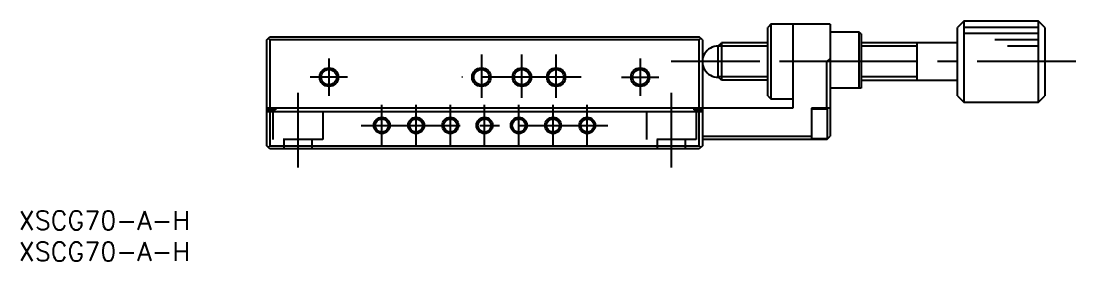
# Model space of a CAD drawing. Extents: x 0 to 350, y -8 to 204.
# Drawn here: x 0.4 to 169.8, y -8 to 30.5 of the extents above; entities that cross this region are included whole.
import ezdxf

# ---------------------------------------------------------------- set-up
doc = ezdxf.new("R2010")
doc.units = 0
doc.header["$LTSCALE"] = 0.5
doc.linetypes.add('CENTER', pattern=[50.8, 31.75, -6.35, 6.35, -6.35])
doc.linetypes.add('DASHED', pattern=[19.05, 12.7, -6.35])
for name, color, linetype in [('MSM_CENTER', 1, 'CENTER'), ('MSM_CONTINUOUS', 7, 'CONTINUOUS'), ('MSM_DASHED', 4, 'DASHED'), ('MSM_NARROW', 5, 'CONTINUOUS'), ('MSM_PART_NUMBER', 7, 'CONTINUOUS')]:
    doc.layers.add(name, color=color, linetype=linetype)
doc.styles.get("Standard").update_dxf_attribs({"font": 'txt.shx', "height": 3, "bigfont": 'bigfont.shx'})

# ---------------------------------------------------------------- blocks, each defined once
blk = doc.blocks.new('*U2')
at = {"layer": 'MSM_PART_NUMBER'}
blk.add_text('XSCG70-A-H', height=3, dxfattribs=at).set_placement((0, -3))
blk = doc.blocks.new('*U3')
at = {"layer": 'MSM_PART_NUMBER'}
blk.add_text('XSCG70-A-H', height=3, dxfattribs=at).set_placement((0, -8))

msp = doc.modelspace()

# ---------------------------------------------------------------- linework, layer by layer
at = {"layer": 'MSM_CENTER'}
for p, q in [((49.844927, 24.500001), (49.844927, 18.500002)), ((74.344927, 25.112393), (74.344927, 18.201134)), ((80.844927, 18.201134), (80.844927, 25.112393)), ((86.344925, 18.201134), (86.344925, 25.112393)), ((99.844928, 24.500001), (99.844928, 18.500002)), ((169.844929, 24), (104.844929, 24)), ((52.844926, 21.500001), (46.844927, 21.500001)), ((90.344925, 21.500001), (71.216534, 21.500001)), ((96.844929, 21.500001), (102.844928, 21.500001)), ((44.844929, 19), (44.844929, 7)), ((104.844929, 19), (104.844929, 7)), ((58.344929, 10.45), (58.344929, 17.05)), ((63.844929, 10.45), (63.844929, 17.05)), ((69.344928, 10.45), (69.344928, 17.05)), ((74.844929, 10.45), (74.844929, 17.05)), ((80.34493, 10.45), (80.34493, 17.05)), ((85.84493, 10.45), (85.84493, 17.05)), ((91.344929, 10.45), (91.344929, 17.05)), ((55.044929, 13.75), (94.644929, 13.75))]:
    msp.add_line(p, q, dxfattribs=at)
at = {"layer": 'MSM_CONTINUOUS'}
for p, q in [((120.844929, 30), (120.344929, 29.5)), ((120.344929, 18.5), (120.344929, 29.5)), ((120.844929, 30), (120.844929, 18)), ((130.344929, 30), (120.844929, 30)), ((124.344929, 30), (124.344929, 16.5)), ((130.344929, 30), (130.344929, 12)), ((151.844929, 30.5), (150.844929, 29.5)), ((150.844929, 18.5), (150.844929, 29.5)), ((151.844929, 30.5), (151.844929, 17.5)), ((163.844929, 30.5), (151.844929, 30.5)), ((163.844929, 17.5), (163.844929, 30.5)), ((164.844929, 29.5), (163.844929, 30.5)), ((164.844929, 29.5), (164.844929, 18.5)), ((39.844929, 27.5), (40.344929, 28)), ((39.844929, 10.5), (39.844929, 27.5)), ((40.094929, 27.75), (40.344929, 27.5)), ((40.344929, 28), (109.344929, 28)), ((40.344929, 27.5), (40.344929, 16.5)), ((109.344929, 27.5), (40.344929, 27.5)), ((109.844929, 27.5), (109.344929, 28)), ((109.344929, 27.5), (109.594929, 27.75)), ((109.344929, 16.5), (109.344929, 27.5)), ((109.844929, 27.5), (109.844929, 10.5)), ((135.044929, 28.75), (130.344929, 28.75)), ((135.044929, 19.75), (135.044929, 28.75)), ((135.344929, 28.45), (135.044929, 28.75)), ((135.344929, 28.45), (135.344929, 19.75)), ((112.344929, 26.4585), (112.886429, 27)), ((112.344929, 26.4585), (112.344929, 21.5415)), ((112.886429, 27), (112.886429, 21)), ((120.34493, 27), (112.886429, 27)), ((150.844929, 27), (135.344929, 27)), ((144.344929, 20.999995), (144.344929, 27.000005)), ((129.844929, 24), (124.344929, 24)), ((129.844929, 24), (130.344929, 24.5)), ((129.844929, 16.5), (129.844929, 24)), ((112.886429, 21), (112.344929, 21.5415)), ((120.34493, 21), (112.886429, 21)), ((135.344929, 21), (150.844929, 21)), ((135.344929, 19.75), (130.344929, 19.75)), ((120.344929, 18.5), (120.844929, 18)), ((120.844929, 18), (124.344929, 18)), ((150.844929, 18.5), (151.844929, 17.5)), ((151.844929, 17.5), (163.844929, 17.5)), ((163.844929, 17.5), (164.844929, 18.5)), ((124.344929, 16.5), (39.844929, 16.5)), ((39.844929, 16.25), (41.244929, 16.25)), ((39.844929, 16), (109.844929, 16)), ((40.344929, 16), (40.344929, 10.5)), ((41.244929, 16.5), (41.244929, 16.25)), ((108.444929, 16.5), (108.444929, 16.25)), ((109.844929, 16.25), (108.444929, 16.25)), ((109.344929, 10.5), (109.344929, 16)), ((130.344929, 16.5), (127.344929, 16.5)), ((127.344929, 16.5), (127.344929, 11.5)), ((129.944929, 16.35), (127.344929, 16.35)), ((129.944929, 11.65), (129.944929, 16.35)), ((109.844929, 12), (127.344929, 12)), ((129.844929, 11.5), (130.344929, 12)), ((40.344929, 10), (39.844929, 10.5)), ((40.344929, 10.5), (40.094929, 10.25)), ((40.344929, 10.5), (109.344929, 10.5)), ((109.594929, 10.25), (109.344929, 10.5)), ((109.844929, 10.5), (109.344929, 10)), ((129.844929, 11.5), (109.844929, 11.5)), ((127.344929, 11.65), (129.944929, 11.65)), ((109.344929, 10), (40.344929, 10))]:
    msp.add_line(p, q, dxfattribs=at)
for centre, radius in [((49.844927, 21.500001), 1.2295), ((74.344927, 21.5), 1.2295), ((80.844927, 21.5), 1.2295), ((86.344925, 21.5), 1.2295), ((99.844928, 21.5), 1.2295), ((58.34493, 13.750001), 1.0565), ((63.84493, 13.750001), 1.0565), ((69.344929, 13.750001), 1.0565), ((74.84493, 13.750001), 1.0565), ((80.344931, 13.750001), 1.0565), ((85.844931, 13.750001), 1.0565), ((91.34493, 13.750001), 1.0565)]:
    msp.add_circle(centre, radius, dxfattribs=at)
msp.add_arc((112.344929, 24), 2.5, 89.05661378, 270.94337613, dxfattribs=at)
at = {"layer": 'MSM_DASHED'}
for p, q in [((40.844929, 16), (40.844929, 11.5)), ((48.844929, 16), (48.844929, 11.5)), ((100.844929, 16), (100.844929, 11.5)), ((108.844929, 16), (108.844929, 11.5)), ((48.844929, 11.5), (40.844929, 11.5)), ((42.594929, 11.5), (42.594929, 10)), ((47.094929, 11.5), (47.094929, 10)), ((108.844929, 11.5), (100.844929, 11.5)), ((102.594929, 11.5), (102.594929, 10)), ((107.094929, 11.5), (107.094929, 10))]:
    msp.add_line(p, q, dxfattribs=at)
at = {"layer": 'MSM_NARROW'}
for p, q in [((163.844929, 29.5), (151.844929, 29.5)), ((163.844929, 28.5), (151.844929, 28.5)), ((163.844929, 27.5), (156.844929, 27.5)), ((120.34493, 26.4585), (112.344929, 26.4585)), ((144.344929, 26.4585), (135.34493, 26.4585)), ((163.844929, 26.5), (158.844929, 26.5)), ((120.34493, 21.5415), (112.344929, 21.5415)), ((144.344929, 21.5415), (135.34493, 21.5415))]:
    msp.add_line(p, q, dxfattribs=at)
for centre, radius in [((49.844927, 21.500001), 1.5), ((74.344927, 21.5), 1.5), ((80.844927, 21.5), 1.5), ((86.344925, 21.5), 1.5), ((99.844928, 21.5), 1.5), ((58.34493, 13.750001), 1.3), ((63.84493, 13.750001), 1.3), ((69.344929, 13.750001), 1.3), ((74.84493, 13.750001), 1.3), ((80.344931, 13.750001), 1.3), ((85.844931, 13.750001), 1.3), ((91.34493, 13.750001), 1.3)]:
    msp.add_circle(centre, radius, dxfattribs=at)

# ---------------------------------------------------------------- block references
at = {"layer": 'MSM_CONTINUOUS'}
for name in ['*U2', '*U3']:
    msp.add_blockref(name, (0, 0), dxfattribs=at)

doc.saveas('drawing.dxf')
